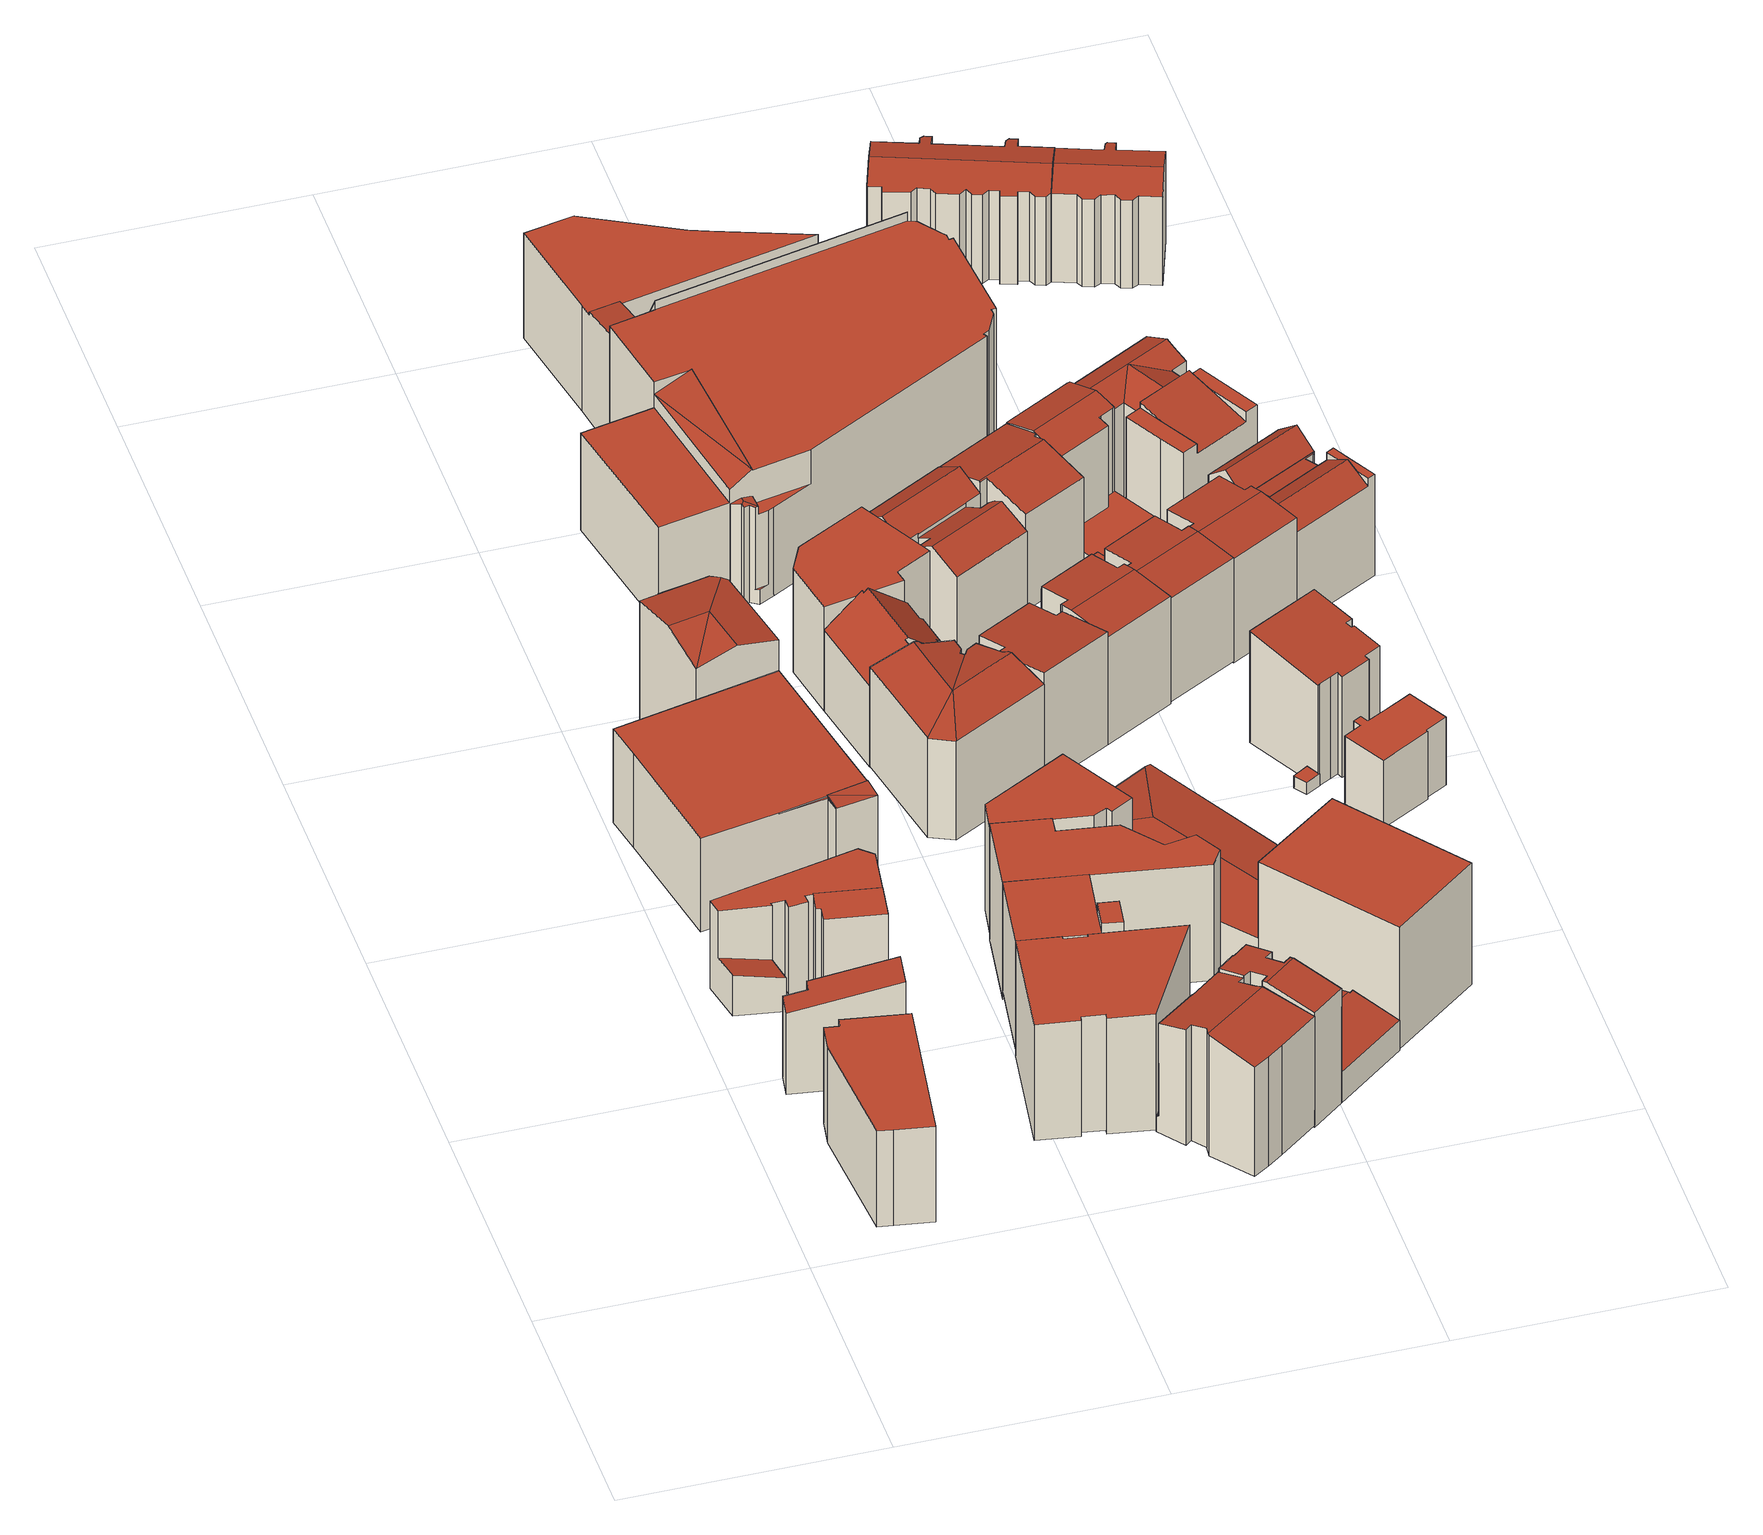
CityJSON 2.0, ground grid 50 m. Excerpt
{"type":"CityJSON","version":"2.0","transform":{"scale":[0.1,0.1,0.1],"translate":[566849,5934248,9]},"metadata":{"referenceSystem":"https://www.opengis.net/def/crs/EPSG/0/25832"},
"CityObjects":{
"building1":{"type":"Building","attributes":{"Gemeindeschluessel":"02000000","Geometrietyp2DReferenz":"3000","function":"31001_2070","roofType":"1000","measuredHeight":21.47,"storeysAboveGround":6},"geometry":[{"type":"MultiSurface","lod":"2","boundaries":[[[0,1,2,3]],[[4,5,6,7]],[[7,6,8,9]],[[10,11,12,13]],[[14,15,5,4]],[[9,8,11,10]],[[15,14,3,2]],[[1,0,13,12]],[[13,0,3,14,4,7,9,10]],[[1,12,11,8,6,5,15,2]]],"semantics":{"surfaces":[{"type":"WallSurface"},{"type":"GroundSurface"},{"type":"RoofSurface"}],"values":[0,0,0,0,0,0,0,0,1,2]}}]},
"building2":{"type":"Building","attributes":{"Gemeindeschluessel":"02000000","Geometrietyp2DReferenz":"3000","function":"31001_2070","roofType":"2100","measuredHeight":22.8,"storeysAboveGround":6},"geometry":[{"type":"MultiSurface","lod":"2","boundaries":[[[16,17,18,19]],[[20,21,22,23]],[[20,17,16,21]],[[24,19,18,25]],[[24,25,26,27]],[[22,27,26,23]],[[18,17,20,23,26,25]],[[16,19,24,27,22,21]]],"semantics":{"surfaces":[{"type":"WallSurface"},{"type":"GroundSurface"},{"type":"RoofSurface"}],"values":[0,0,0,0,0,0,1,2]}}]},
"building3":{"type":"Building","attributes":{"Gemeindeschluessel":"02000000","Geometrietyp2DReferenz":"3000","function":"31001_2070","roofType":"1000","measuredHeight":19.71,"storeysAboveGround":6},"geometry":[{"type":"MultiSurface","lod":"2","boundaries":[[[28,29,30,31]],[[32,33,34,35]],[[36,37,38,39]],[[40,41,42,43]],[[44,40,43,45,46,47,48,32,35,49,36,39]],[[50,51,52,42,41,53,38,37,54,30,29,55]],[[33,32,48,55,29,28]],[[52,51,46,45]],[[51,50,47,46]],[[42,52,45,43]],[[53,41,40,44]],[[38,53,44,39]],[[49,35,34,31,30,54]],[[50,55,48,47]],[[54,37,36,49]],[[33,28,31,34]]],"semantics":{"surfaces":[{"type":"WallSurface"},{"type":"GroundSurface"},{"type":"RoofSurface"}],"values":[0,0,0,0,1,2,0,0,0,0,0,0,0,0,0,2]}}]},
"building4":{"type":"Building","attributes":{"Gemeindeschluessel":"02000000","Geometrietyp2DReferenz":"3000","function":"31001_2070","roofType":"1000","measuredHeight":20.01,"storeysAboveGround":6},"geometry":[{"type":"MultiSurface","lod":"2","boundaries":[[[56,57,58,59,60,61]],[[62,63,64,65,66,67]],[[62,61,60,63]],[[63,60,59,64]],[[64,59,58,65]],[[65,58,57,66]],[[66,57,56,67]],[[67,56,61,62]]],"semantics":{"surfaces":[{"type":"RoofSurface"},{"type":"GroundSurface"},{"type":"WallSurface"}],"values":[0,1,2,2,2,2,2,2]}}]},
"building5":{"type":"Building","attributes":{"Gemeindeschluessel":"02000000","Geometrietyp2DReferenz":"3000","function":"31001_2070","roofType":"1000","measuredHeight":21.13,"storeysAboveGround":6},"geometry":[{"type":"MultiSurface","lod":"2","boundaries":[[[68,69,70]],[[71,68,70]],[[72,73,71,74,75]],[[74,76,77,75]],[[78,79,80,81]],[[76,70,69,82]],[[71,70,76,74]],[[83,73,72,84]],[[83,84,85,78,81,86,87]],[[88,86,81,80]],[[83,87,68,71,73]],[[87,86,88,82,69,68]],[[79,78,85,89]],[[85,84,72,75,77,89]],[[79,89,77,76,82,88,80]]],"semantics":{"surfaces":[{"type":"RoofSurface"},{"type":"WallSurface"},{"type":"GroundSurface"}],"values":[0,0,0,1,1,1,1,1,2,1,1,1,1,1,0]}}]},
"building6":{"type":"Building","attributes":{"Gemeindeschluessel":"02000000","Geometrietyp2DReferenz":"3000","function":"31001_2070","roofType":"3100","measuredHeight":29.85,"storeysAboveGround":6},"geometry":[{"type":"MultiSurface","lod":"2","boundaries":[[[90,91,92,93,94]],[[95,91,90]],[[96,91,95]],[[96,97,98,92,91]],[[99,94,93,100]],[[101,98,97,86]],[[102,99,100,101,86]],[[102,86,97,96,95]],[[99,102,95,90,94]],[[101,100,93,92,98]]],"semantics":{"surfaces":[{"type":"RoofSurface"},{"type":"WallSurface"},{"type":"GroundSurface"}],"values":[0,0,0,0,1,1,2,1,1,1]}}]},
"building7":{"type":"Building","attributes":{"Gemeindeschluessel":"02000000","Geometrietyp2DReferenz":"3000","function":"31001_2310","roofType":"1000","measuredHeight":25.92,"storeysAboveGround":5},"geometry":[{"type":"MultiSurface","lod":"2","boundaries":[[[103,104,105,106,107,108,109,110,111,112,113,114,115]],[[116,117,118,119,120,121,122,123,124,125,126,127,128]],[[121,115,114,122]],[[122,114,113,123]],[[123,113,112,124]],[[124,112,111,125]],[[125,111,110,126]],[[126,110,109,127]],[[127,109,108,128]],[[117,106,105,118]],[[118,105,104,119]],[[119,104,103,120]],[[116,128,108,107]],[[121,120,103,115]],[[117,116,107,106]]],"semantics":{"surfaces":[{"type":"RoofSurface"},{"type":"GroundSurface"},{"type":"WallSurface"}],"values":[0,1,2,2,2,2,2,2,2,2,2,2,2,2,2]}}]},
"building8":{"type":"Building","attributes":{"Gemeindeschluessel":"02000000","Geometrietyp2DReferenz":"3000","function":"31001_2310","roofType":"1000","measuredHeight":26.55,"storeysAboveGround":7},"geometry":[{"type":"MultiSurface","lod":"2","boundaries":[[[129,130,131,132]],[[133,134,135,136]],[[136,135,137,138]],[[139,132,131,140]],[[141,130,129,142]],[[143,144,137,135,134,139,140]],[[133,136,138,145,146,147,141,142]],[[147,146,143,140]],[[146,145,144,143]],[[133,142,129,132,139,134]],[[141,147,140,131,130]],[[145,138,137,144]]],"semantics":{"surfaces":[{"type":"RoofSurface"},{"type":"WallSurface"},{"type":"GroundSurface"}],"values":[0,1,1,1,1,0,2,1,1,1,1,1]}}]},
"building9":{"type":"Building","attributes":{"Gemeindeschluessel":"02000000","Geometrietyp2DReferenz":"3000","function":"31001_2010","roofType":"3100","measuredHeight":27.1,"storeysAboveGround":5},"geometry":[{"type":"MultiSurface","lod":"2","boundaries":[[[148,149,150,151]],[[149,152,150]],[[153,154,155,152]],[[152,149,153]],[[156,157,158,159]],[[159,158,160,161]],[[162,163,164,165]],[[165,164,166,167]],[[167,166,168,169]],[[170,171,172,173]],[[173,172,174,175]],[[162,165,167,169,156,159,161,176,177,178,179,170,173,175,180]],[[160,158,157,181,182,174,172,171,183,184,185,186]],[[177,176,151,150,152,155]],[[160,186,148,151,176,161]],[[180,175,174,182,187]],[[183,171,170,179]],[[184,183,179,178]],[[178,177,155,154,185,184]],[[163,162,180,187]],[[156,169,168,181,157]],[[186,185,154,153,149,148]],[[163,187,182,181,168,166,164]]],"semantics":{"surfaces":[{"type":"RoofSurface"},{"type":"WallSurface"},{"type":"GroundSurface"}],"values":[0,0,0,1,1,1,1,1,1,1,1,2,0,1,1,1,1,1,1,1,1,1,0]}}]},
"building10":{"type":"Building","attributes":{"Gemeindeschluessel":"02000000","Geometrietyp2DReferenz":"3000","function":"31001_2010","roofType":"1000","measuredHeight":26.18,"storeysAboveGround":6},"geometry":[{"type":"MultiSurface","lod":"2","boundaries":[[[188,189,190,191,192,193,194,195,196,197,198]],[[199,200,201,202,203,204,205,206,207,208,209]],[[209,208,189,188]],[[208,207,190,189]],[[207,206,191,190]],[[206,205,192,191]],[[205,204,193,192]],[[204,203,194,193]],[[203,202,195,194]],[[202,201,196,195]],[[201,200,197,196]],[[200,199,198,197]],[[199,209,188,198]]],"semantics":{"surfaces":[{"type":"GroundSurface"},{"type":"RoofSurface"},{"type":"WallSurface"}],"values":[0,1,2,2,2,2,2,2,2,2,2,2,2]}}]},
"building11":{"type":"Building","attributes":{"Gemeindeschluessel":"02000000","Geometrietyp2DReferenz":"3000","function":"31001_2070","roofType":"1000","measuredHeight":23.66,"storeysAboveGround":6},"geometry":[{"type":"MultiSurface","lod":"2","boundaries":[[[210,211,212,213,214,215,216,217,218,219,220]],[[221,222,223,224,225,226,227,228,229,230,231]],[[221,220,219,222]],[[222,219,218,223]],[[223,218,217,224]],[[224,217,216,225]],[[225,216,215,226]],[[226,215,214,227]],[[227,214,213,228]],[[228,213,212,229]],[[229,212,211,230]],[[230,211,210,231]],[[231,210,220,221]]],"semantics":{"surfaces":[{"type":"RoofSurface"},{"type":"GroundSurface"},{"type":"WallSurface"}],"values":[0,1,2,2,2,2,2,2,2,2,2,2,2]}}]},
"building12":{"type":"Building","attributes":{"Gemeindeschluessel":"02000000","Geometrietyp2DReferenz":"3000","function":"31001_1120","roofType":"3100","measuredHeight":24.9,"storeysAboveGround":5},"geometry":[{"type":"MultiSurface","lod":"2","boundaries":[[[232,233,234,235,236,237,238,239]],[[235,240,241,242,243,244,245,236]],[[246,239,238,247]],[[247,238,237,248]],[[249,234,233,250]],[[250,233,232,251]],[[251,232,239,246]],[[252,245,244,253]],[[253,244,243,254]],[[254,243,242,255]],[[255,242,241,256]],[[256,241,240,257]],[[257,240,235,234,249]],[[248,237,236,245,252]],[[248,252,253,254,255,256,257,249,250,251,246,247]]],"semantics":{"surfaces":[{"type":"RoofSurface"},{"type":"WallSurface"},{"type":"GroundSurface"}],"values":[0,0,1,1,1,1,1,1,1,1,1,1,1,1,2]}}]},
"building13":{"type":"Building","attributes":{"Gemeindeschluessel":"02000000","Geometrietyp2DReferenz":"3000","function":"31001_2070","roofType":"3100","measuredHeight":24.61,"storeysAboveGround":6},"geometry":[{"type":"MultiSurface","lod":"2","boundaries":[[[258,259,260,261]],[[262,259,258,263]],[[264,265,266,267]],[[267,266,268,269]],[[269,268,270,271]],[[272,273,274,275]],[[276,277,278,279]],[[279,278,280,281]],[[262,263,282,264,267,269,271,283,272,275,276,279,281,284]],[[285,265,264,282,286]],[[286,282,263,258,261]],[[259,262,284,287]],[[284,281,280,288,287]],[[277,276,275,274]],[[272,283,289,290,273]],[[289,283,271,270]],[[277,274,273,290,260,291,288,280,278]],[[259,287,288,291,260]],[[289,270,268,266,265,285,292,260,290]],[[286,261,260,292,285]]],"semantics":{"surfaces":[{"type":"RoofSurface"},{"type":"WallSurface"},{"type":"GroundSurface"}],"values":[0,1,1,1,1,1,1,1,2,1,1,1,1,1,1,1,0,0,0,0]}}]},
"building14":{"type":"Building","attributes":{"Gemeindeschluessel":"02000000","Geometrietyp2DReferenz":"3000","function":"31001_2070","roofType":"3100","measuredHeight":27.64,"storeysAboveGround":6},"geometry":[{"type":"MultiSurface","lod":"2","boundaries":[[[293,294,295,296]],[[297,296,295,298]],[[293,299,300,294]],[[301,302,303,304]],[[304,303,305,306]],[[306,305,307,308]],[[308,307,309,310]],[[311,312,313,314]],[[314,313,315,316]],[[316,315,317,318]],[[318,317,319,320]],[[321,301,304,306,308,310,297,298,322,311,314,316,318,320,323]],[[297,310,309,299,293,296]],[[324,323,320,319,325]],[[326,321,323,324]],[[301,321,326,327,302]],[[312,311,322,328]],[[322,298,295,294,300,328]],[[327,326,324,325]],[[327,325,319,317,315,313,312,328,300,299,309,307,305,303,302]]],"semantics":{"surfaces":[{"type":"RoofSurface"},{"type":"WallSurface"},{"type":"GroundSurface"}],"values":[0,1,1,1,1,1,1,1,1,1,1,2,1,1,1,1,1,1,0,0]}}]},
"building15":{"type":"Building","attributes":{"Gemeindeschluessel":"02000000","Geometrietyp2DReferenz":"3000","function":"31001_2070","roofType":"1000","measuredHeight":23.29,"storeysAboveGround":7},"geometry":[{"type":"MultiSurface","lod":"2","boundaries":[[[329,330,331,332,333,334,335,336]],[[246,337,338,339,340,341,342,343]],[[337,335,334,338]],[[338,334,333,339]],[[339,333,332,340]],[[340,332,331,341]],[[341,331,330,342]],[[342,330,329,343]],[[246,336,335,337]],[[246,343,329,336]]],"semantics":{"surfaces":[{"type":"RoofSurface"},{"type":"GroundSurface"},{"type":"WallSurface"}],"values":[0,1,2,2,2,2,2,2,2,2]}}]},
"building16":{"type":"Building","attributes":{"Gemeindeschluessel":"02000000","Geometrietyp2DReferenz":"3000","function":"31001_2010","roofType":"2100","measuredHeight":8.8,"storeysAboveGround":1},"geometry":[{"type":"MultiSurface","lod":"2","boundaries":[[[344,345,346,347,348]],[[349,345,344,350]],[[351,346,345,349]],[[347,352,353,348]],[[354,355,356,311]],[[357,358,359,360]],[[323,361,358,357]],[[362,363,364,365]],[[365,364,366,367]],[[323,357,360,354,311,351,349,350,368,369,362,365,367]],[[368,350,344,348,353,370]],[[362,369,371,372,363]],[[361,323,367,366]],[[354,360,359,373,355]],[[371,369,368,370]],[[351,311,356,352,347,346]],[[373,359,358,361,366,364,363,372]],[[373,372,371,370,353,352,356,355]]],"semantics":{"surfaces":[{"type":"RoofSurface"},{"type":"WallSurface"},{"type":"GroundSurface"}],"values":[0,1,1,1,1,1,1,1,1,2,1,1,1,1,1,1,0,0]}}]},
"building17":{"type":"Building","attributes":{"Gemeindeschluessel":"02000000","Geometrietyp2DReferenz":"3000","function":"31001_2070","roofType":"3200","measuredHeight":11.76,"storeysAboveGround":7},"geometry":[{"type":"MultiSurface","lod":"2","boundaries":[[[374,375,376,377,378]],[[376,379,380,381,382,377]],[[383,375,374,198]],[[384,381,380,385]],[[385,380,379,386]],[[198,374,378,387,388]],[[383,198,388,384,385,386]],[[382,381,384,388,387]],[[383,386,379,376,375]],[[382,387,378,377]]],"semantics":{"surfaces":[{"type":"RoofSurface"},{"type":"WallSurface"},{"type":"GroundSurface"}],"values":[0,0,1,1,1,1,2,1,1,0]}}]},
"building18":{"type":"Building","attributes":{"Gemeindeschluessel":"02000000","Geometrietyp2DReferenz":"3000","function":"31001_1120","roofType":"1000","measuredHeight":25.25,"storeysAboveGround":6},"geometry":[{"type":"MultiSurface","lod":"2","boundaries":[[[389,390,391,392,393,394,395,396]],[[397,398,399,400,401,402,403,404]],[[399,394,393,400]],[[400,393,392,401]],[[401,392,391,402]],[[402,391,390,403]],[[403,390,389,404]],[[397,396,395,398]],[[398,395,394,399]],[[397,404,389,396]]],"semantics":{"surfaces":[{"type":"RoofSurface"},{"type":"GroundSurface"},{"type":"WallSurface"}],"values":[0,1,2,2,2,2,2,2,2,2]}}]},
"building19":{"type":"Building","attributes":{"Gemeindeschluessel":"02000000","Geometrietyp2DReferenz":"3000","function":"31001_3030","roofType":"1000","measuredHeight":29.39,"storeysAboveGround":7},"geometry":[{"type":"MultiSurface","lod":"2","boundaries":[[[405,406,407,408]],[[409,406,405]],[[410,411,412,413]],[[414,415,416,417,418,419]],[[420,421,422,423,417,416]],[[417,423,424,418]],[[425,426,427,428,429]],[[430,431,432,433,434,435]],[[436,437,438,439]],[[440,441,442]],[[435,407,406,430]],[[443,444,445,446]],[[436,445,447,437]],[[448,449,450]],[[451,452,453,454]],[[455,411,410,447]],[[437,447,410,413,438]],[[456,415,414,457]],[[433,414,419,434]],[[458,459,460,461]],[[461,460,462,463]],[[463,462,464,465]],[[465,464,466,467]],[[448,468,469]],[[469,468,470,471]],[[472,421,420,473]],[[474,475,476,477]],[[477,476,478,479]],[[479,478,480,481]],[[481,480,482,483]],[[483,482,484,485]],[[429,424,423,425]],[[486,432,431,487]],[[488,409,405,408,489,490,491]],[[452,451,489,408,407,435,434,419,418,424,429,428,492,471,470]],[[493,494,472,473,456,457,486,487,488,491,495,443,446,496,497,458,461,463,465,467,474,477,479,481,483,485]],[[484,482,480,478,476,475,466,464,462,460,459,455,447,445,444,449,448,469,471,492]],[[454,453,498,495,491,490]],[[488,487,431,430,406,409]],[[484,492,428,427,493,485]],[[494,493,427,426,442,441]],[[472,494,441,440,422,421]],[[440,442,426,425,423,422]],[[466,475,474,467]],[[486,457,414,433,432]],[[456,473,420,416,415]],[[458,497,412,411,455,459]],[[497,496,439,438,413,412]],[[443,495,498,450,449,444]],[[496,446,445,436,439]],[[452,470,453]],[[470,468,448,450,498,453]],[[454,490,489,451]]],"semantics":{"surfaces":[{"type":"RoofSurface"},{"type":"WallSurface"},{"type":"GroundSurface"}],"values":[0,0,0,0,0,0,0,0,0,0,1,1,1,1,1,1,1,1,1,1,1,1,1,1,1,1,1,1,1,1,1,1,1,1,1,2,0,1,1,1,1,1,1,1,1,1,1,1,1,1,0,0,0]}}]},
"building20":{"type":"Building","attributes":{"Gemeindeschluessel":"02000000","Geometrietyp2DReferenz":"3000","function":"31001_2130","roofType":"1000","measuredHeight":25.39,"storeysAboveGround":7},"geometry":[{"type":"MultiSurface","lod":"2","boundaries":[[[499,500,501,502]],[[503,504,505,506]],[[507,502,501,508]],[[508,501,500,509]],[[510,511,512,513]],[[513,512,514,515]],[[515,514,516,517]],[[517,516,518,519]],[[520,521,503,506,510,513,515,517,519]],[[518,516,514,512,511,505,504,507,508,509,522]],[[518,522,520,519]],[[521,520,522,509,500,499]],[[503,521,499,502,507,504]],[[505,511,510,506]]],"semantics":{"surfaces":[{"type":"RoofSurface"},{"type":"WallSurface"},{"type":"GroundSurface"}],"values":[0,1,1,1,1,1,1,1,2,0,1,1,1,1]}}]},
"building21":{"type":"Building","attributes":{"Gemeindeschluessel":"02000000","Geometrietyp2DReferenz":"3000","function":"31001_2070","roofType":"3100","measuredHeight":24.77,"storeysAboveGround":5},"geometry":[{"type":"MultiSurface","lod":"2","boundaries":[[[523,524,525,526]],[[527,528,529,530]],[[531,532,533,534]],[[535,536,527,530,537,538,539,540,541,542,531,534,543,544]],[[545,546,547,548]],[[549,525,524,550,551,545,548,552]],[[553,554,533,532,523,526,529,528,555,556]],[[557,553,556,558]],[[547,546,540,539]],[[557,558,535,544]],[[544,543,554,553,557]],[[536,535,558,556,555]],[[541,540,546,545,551]],[[533,554,543,534]],[[555,528,527,536]],[[537,530,529,526,525,549]],[[531,542,550,524,523,532]],[[551,550,542,541]],[[549,552,538,537]],[[539,538,552,548,547]]],"semantics":{"surfaces":[{"type":"WallSurface"},{"type":"GroundSurface"},{"type":"RoofSurface"}],"values":[0,0,0,1,2,2,2,2,0,0,0,0,0,0,0,0,0,0,0,0]}}]},
"building22":{"type":"Building","attributes":{"Gemeindeschluessel":"02000000","Geometrietyp2DReferenz":"3000","function":"31001_1010","roofType":"1000","measuredHeight":2.17,"storeysAboveGround":1},"geometry":[{"type":"MultiSurface","lod":"2","boundaries":[[[559,560,561,562]],[[563,564,565,566]],[[566,565,560,559]],[[565,564,561,560]],[[564,563,562,561]],[[563,566,559,562]]],"semantics":{"surfaces":[{"type":"GroundSurface"},{"type":"RoofSurface"},{"type":"WallSurface"}],"values":[0,1,2,2,2,2]}}]},
"building23":{"type":"Building","attributes":{"Gemeindeschluessel":"02000000","Geometrietyp2DReferenz":"3000","function":"31001_2010","roofType":"1000","measuredHeight":27.28,"storeysAboveGround":7},"geometry":[{"type":"MultiSurface","lod":"2","boundaries":[[[383,567,568,386]],[[569,570,567,383]],[[571,572,570,569]],[[572,571,386,568]],[[386,571,569,383]],[[572,568,567,570]]],"semantics":{"surfaces":[{"type":"WallSurface"},{"type":"GroundSurface"},{"type":"RoofSurface"}],"values":[0,0,0,0,1,2]}}]},
"building24":{"type":"Building","attributes":{"Gemeindeschluessel":"02000000","Geometrietyp2DReferenz":"3000","function":"31001_1120","roofType":"3100","measuredHeight":25.09,"storeysAboveGround":6},"geometry":[{"type":"MultiSurface","lod":"2","boundaries":[[[573,574,575,576,577,578,579,580,581,582]],[[583,584,577,576]],[[585,582,581,586]],[[586,581,580,587]],[[587,580,579,588]],[[588,579,578,589]],[[402,575,574,590]],[[590,574,573,591]],[[591,573,582,585]],[[592,584,583,403]],[[403,583,576,575,402]],[[589,578,577,584,592]],[[589,592,403,402,590,591,585,586,587,588]]],"semantics":{"surfaces":[{"type":"RoofSurface"},{"type":"WallSurface"},{"type":"GroundSurface"}],"values":[0,0,1,1,1,1,1,1,1,1,1,1,2]}}]},
"building25":{"type":"Building","attributes":{"Gemeindeschluessel":"02000000","Geometrietyp2DReferenz":"3000","function":"31001_1120","roofType":"3100","measuredHeight":24.34,"storeysAboveGround":5},"geometry":[{"type":"MultiSurface","lod":"2","boundaries":[[[593,594,595,596,597,598]],[[599,600,601,602,594,593]],[[603,598,597,604]],[[604,597,596,605]],[[605,596,595,606]],[[607,602,601,608]],[[608,601,600,609]],[[609,600,599,610]],[[610,599,593,598,603]],[[606,595,594,602,607]],[[606,607,608,609,610,603,604,605]]],"semantics":{"surfaces":[{"type":"RoofSurface"},{"type":"WallSurface"},{"type":"GroundSurface"}],"values":[0,0,1,1,1,1,1,1,1,1,2]}}]},
"building26":{"type":"Building","attributes":{"Gemeindeschluessel":"02000000","Geometrietyp2DReferenz":"3000","function":"31001_2100","roofType":"1000","measuredHeight":5.89,"storeysAboveGround":2},"geometry":[{"type":"MultiSurface","lod":"2","boundaries":[[[611,612,613,614]],[[615,616,617,618]],[[615,614,613,616]],[[616,613,612,617]],[[617,612,611,618]],[[618,611,614,615]]],"semantics":{"surfaces":[{"type":"RoofSurface"},{"type":"GroundSurface"},{"type":"WallSurface"}],"values":[0,1,2,2,2,2]}}]},
"building27":{"type":"Building","attributes":{"Gemeindeschluessel":"02000000","Geometrietyp2DReferenz":"3000","function":"31001_1120","roofType":"3100","measuredHeight":24.16,"storeysAboveGround":6},"geometry":[{"type":"MultiSurface","lod":"2","boundaries":[[[619,620,621,622,623,624,625,626]],[[627,628,622,621]],[[629,626,625,630]],[[630,625,624,631]],[[631,624,623,632]],[[633,620,619,634]],[[634,619,626,629]],[[635,628,627,636]],[[636,627,621,620,633]],[[632,623,622,628,635]],[[632,635,636,633,634,629,630,631]]],"semantics":{"surfaces":[{"type":"RoofSurface"},{"type":"WallSurface"},{"type":"GroundSurface"}],"values":[0,0,1,1,1,1,1,1,1,1,2]}}]},
"building28":{"type":"Building","attributes":{"Gemeindeschluessel":"02000000","Geometrietyp2DReferenz":"3000","function":"31001_2010","roofType":"1000","measuredHeight":2.71,"storeysAboveGround":1},"geometry":[{"type":"MultiSurface","lod":"2","boundaries":[[[637,638,639,640,641]],[[642,643,644,645,646]],[[646,645,638,637]],[[645,644,639,638]],[[644,643,640,639]],[[643,642,641,640]],[[642,646,637,641]]],"semantics":{"surfaces":[{"type":"GroundSurface"},{"type":"RoofSurface"},{"type":"WallSurface"}],"values":[0,1,2,2,2,2,2]}}]},
"building29":{"type":"Building","attributes":{"Gemeindeschluessel":"02000000","Geometrietyp2DReferenz":"3000","function":"31001_1120","roofType":"3100","measuredHeight":23.59,"storeysAboveGround":7},"geometry":[{"type":"MultiSurface","lod":"2","boundaries":[[[647,648,649,650,651,652]],[[649,648,653,654,655,656,657,658,659]],[[660,652,651,661]],[[661,651,650,662]],[[663,659,658,664]],[[664,658,657,665]],[[665,657,656,666]],[[666,656,655,667]],[[667,655,654,668]],[[668,654,653,669]],[[662,650,649,659,663]],[[669,653,648,647,670]],[[670,647,652,660]],[[670,660,661,662,663,664,665,666,667,668,669]]],"semantics":{"surfaces":[{"type":"RoofSurface"},{"type":"WallSurface"},{"type":"GroundSurface"}],"values":[0,0,1,1,1,1,1,1,1,1,1,1,1,2]}}]},
"building30":{"type":"Building","attributes":{"Gemeindeschluessel":"02000000","Geometrietyp2DReferenz":"3000","function":"31001_1120","roofType":"1000","measuredHeight":25.16,"storeysAboveGround":6},"geometry":[{"type":"MultiSurface","lod":"2","boundaries":[[[671,672,673,674,675,676,677,678,679,680,681,682,683,684,685]],[[686,687,688,689,690,691,692,693,694,695,696,697,698,699,700]],[[699,685,684,700]],[[686,683,682,687]],[[687,682,681,688]],[[688,681,680,689]],[[689,680,679,690]],[[690,679,678,691]],[[691,678,677,692]],[[692,677,676,693]],[[693,676,675,694]],[[694,675,674,695]],[[695,674,673,696]],[[696,673,672,697]],[[697,672,671,698]],[[699,698,671,685]],[[686,700,684,683]]],"semantics":{"surfaces":[{"type":"RoofSurface"},{"type":"GroundSurface"},{"type":"WallSurface"}],"values":[0,1,2,2,2,2,2,2,2,2,2,2,2,2,2,2,2]}}]},
"building31":{"type":"Building","attributes":{"Gemeindeschluessel":"02000000","Geometrietyp2DReferenz":"3000","function":"31001_2460","roofType":"1000","measuredHeight":3.57,"storeysAboveGround":1},"geometry":[{"type":"MultiSurface","lod":"2","boundaries":[[[701,702,703,704,705,706,707,708,709,710]],[[668,667,666,665,664,663,711,712,713,714]],[[668,710,709,667]],[[667,709,708,666]],[[666,708,707,665]],[[665,707,706,664]],[[664,706,705,663]],[[663,705,704,711]],[[711,704,703,712]],[[712,703,702,713]],[[713,702,701,714]],[[668,714,701,710]]],"semantics":{"surfaces":[{"type":"RoofSurface"},{"type":"GroundSurface"},{"type":"WallSurface"}],"values":[0,1,2,2,2,2,2,2,2,2,2,2]}}]},
"building32":{"type":"Building","attributes":{"Gemeindeschluessel":"02000000","Geometrietyp2DReferenz":"3000","function":"31001_2010","roofType":"1000","measuredHeight":15.21,"storeysAboveGround":5},"geometry":[{"type":"MultiSurface","lod":"2","boundaries":[[[715,716,717,718,719,720,721,722,723,724,725]],[[726,727,728,729,730,731,732,733,734,735,736]],[[726,725,724,727]],[[727,724,723,728]],[[728,723,722,729]],[[729,722,721,730]],[[730,721,720,731]],[[731,720,719,732]],[[732,719,718,733]],[[733,718,717,734]],[[734,717,716,735]],[[735,716,715,736]],[[736,715,725,726]]],"semantics":{"surfaces":[{"type":"RoofSurface"},{"type":"GroundSurface"},{"type":"WallSurface"}],"values":[0,1,2,2,2,2,2,2,2,2,2,2,2]}}]},
"building33":{"type":"Building","attributes":{"Gemeindeschluessel":"02000000","Geometrietyp2DReferenz":"3000","function":"31001_1120","roofType":"3100","measuredHeight":24.26,"storeysAboveGround":6},"geometry":[{"type":"MultiSurface","lod":"2","boundaries":[[[737,738,739,740,741,742,743,744,745]],[[746,747,740,739]],[[748,745,744,749]],[[749,744,743,750]],[[750,743,742,751]],[[751,742,741,752]],[[753,738,737,754]],[[754,737,745,748]],[[755,747,746,756]],[[756,746,739,738,753]],[[752,741,740,747,755]],[[752,755,756,753,754,748,749,750,751]]],"semantics":{"surfaces":[{"type":"RoofSurface"},{"type":"WallSurface"},{"type":"GroundSurface"}],"values":[0,0,1,1,1,1,1,1,1,1,1,2]}}]},
"building34":{"type":"Building","attributes":{"Gemeindeschluessel":"02000000","Geometrietyp2DReferenz":"3000","function":"31001_1120","roofType":"2100","measuredHeight":24.05,"storeysAboveGround":6},"geometry":[{"type":"MultiSurface","lod":"2","boundaries":[[[757,758,759,760,761,762]],[[763,764,760,765,766,767,768,769,770]],[[767,771,772,773,774]],[[760,759,765]],[[775,758,757,776]],[[776,757,762,777]],[[774,768,767]],[[760,764,761]],[[778,779,780,781]],[[782,773,772,783]],[[766,771,767]],[[784,785,786,787,770,769,788]],[[789,790,791,792]],[[775,776,777,793,794,795,791,790,778,781,784,788,782,783]],[[796,797,789,792,798]],[[799,795,794,800]],[[775,783,772,771,766,765,759,758]],[[800,794,793,764,763,801]],[[778,790,789,797,779]],[[785,784,781,780]],[[782,788,769,768,774,773]],[[763,770,787,802,801]],[[793,777,762,761,764]],[[791,795,799,798,792]],[[802,787,786,796]],[[785,780,779,797,796,786]],[[802,796,800,801]],[[799,800,796,798]]],"semantics":{"surfaces":[{"type":"RoofSurface"},{"type":"WallSurface"},{"type":"GroundSurface"}],"values":[0,0,0,1,1,1,1,1,1,1,1,1,1,2,0,1,1,1,1,1,1,1,1,1,0,0,0,0]}}]},
"building35":{"type":"Building","attributes":{"Gemeindeschluessel":"02000000","Geometrietyp2DReferenz":"3000","function":"31001_1010","roofType":"3100","measuredHeight":21.09,"storeysAboveGround":6},"geometry":[{"type":"MultiSurface","lod":"2","boundaries":[[[803,804,805,806]],[[806,805,807,808]],[[808,807,809,810]],[[810,809,811,812]],[[812,811,813,814]],[[814,813,815,816]],[[816,815,817,818]],[[818,817,819,820]],[[820,819,821,822]],[[823,824,825,826]],[[826,825,827,828]],[[829,830,831,832]],[[832,831,833,834]],[[834,833,835,836]],[[836,835,837,838]],[[838,837,839,840]],[[840,839,841,842]],[[842,841,843,844]],[[845,846,847,848]],[[848,847,849,850]],[[850,849,851,852]],[[852,851,853,854]],[[854,853,855,856]],[[857,858,859,860]],[[861,862,863,864]],[[845,848,850,852,854,856,803,806,808,810,812,814,816,818,820,822,857,860,823,826,828,829,832,834,836,838,840,842,844,861,864,865,866]],[[859,858,821,819,817,815,813,811,809,807,805,804,855,853,851,849,847,846,867,868,827,825,824]],[[869,863,862,843,841,839,837,835,833,831,830,868,867,870]],[[845,866,870,867,846]],[[869,870,866,865]],[[863,869,865,864]],[[843,862,861,844]],[[859,824,823,860]],[[821,858,857,822]],[[855,804,803,856]],[[829,828,827,868,830]]],"semantics":{"surfaces":[{"type":"WallSurface"},{"type":"GroundSurface"},{"type":"RoofSurface"}],"values":[0,0,0,0,0,0,0,0,0,0,0,0,0,0,0,0,0,0,0,0,0,0,0,0,0,1,2,2,0,0,0,0,0,0,0,0]}}]},
"building36":{"type":"Building","attributes":{"Gemeindeschluessel":"02000000","Geometrietyp2DReferenz":"3000","function":"31001_1120","roofType":"3100","measuredHeight":24.1,"storeysAboveGround":6},"geometry":[{"type":"MultiSurface","lod":"2","boundaries":[[[871,872,873,874,875,876,877]],[[878,879,880,881]],[[882,883,884,885]],[[886,875,874,887]],[[887,874,873,888]],[[889,872,871]],[[877,876,890]],[[891,892,893,894,895,896,897,898,878,881,899,886,887,888]],[[900,901,902,903]],[[904,905,906,900,903,907]],[[902,901,897,896]],[[894,893,908,883,882,909,904]],[[879,878,898,906,905,910]],[[911,891,888,873,872,889]],[[898,897,901,900,906]],[[871,877,912]],[[886,899,913,890,876,875]],[[899,881,880,885,884,913]],[[910,905,904,909]],[[892,891,911,914,915]],[[908,893,892,915]],[[904,907,895,894]],[[896,895,907,903,902]],[[914,911,889,871,912]],[[910,909,882,885,880,879]],[[914,912,877,890,913,884,883,908,915]]],"semantics":{"surfaces":[{"type":"RoofSurface"},{"type":"WallSurface"},{"type":"GroundSurface"}],"values":[0,1,1,1,1,1,1,2,0,0,1,1,1,1,1,1,1,1,1,1,1,1,1,0,0,0]}}]},
"building37":{"type":"Building","attributes":{"Gemeindeschluessel":"02000000","Geometrietyp2DReferenz":"3000","function":"31001_1010","roofType":"3100","measuredHeight":21.14,"storeysAboveGround":6},"geometry":[{"type":"MultiSurface","lod":"2","boundaries":[[[916,917,918,919,920,921,922,923,924,925,926,927]],[[925,928,929,930,931,932,933,934,926]],[[935,924,923,936]],[[936,923,922,937]],[[937,922,921,938]],[[938,921,920,939]],[[939,920,919,940]],[[940,919,918,941]],[[941,918,917,942]],[[942,917,916,943]],[[943,916,927,845]],[[866,934,933,944]],[[944,933,932,945]],[[945,932,931,946]],[[946,931,930,947]],[[947,930,929,948]],[[948,929,928,949]],[[949,928,925,924,935]],[[845,927,926,934,866]],[[845,866,944,945,946,947,948,949,935,936,937,938,939,940,941,942,943]]],"semantics":{"surfaces":[{"type":"RoofSurface"},{"type":"WallSurface"},{"type":"GroundSurface"}],"values":[0,0,1,1,1,1,1,1,1,1,1,1,1,1,1,1,1,1,1,2]}}]}
},
"vertices":[
[149,323,40],[149,323,255],[152,340,255],[152,340,40],[231,18,40],[231,18,255],[159,30,255],[159,30,40],[130,35,255],[130,35,40],[113,274,40],[113,274,255],[122,327,255],[122,327,40],[278,320,40],[278,320,255],
[300,464,262],[300,464,34],[139,488,34],[139,488,226],[289,395,34],[289,395,262],[84,426,216],[84,426,34],[135,465,226],[135,465,34],[91,472,34],[91,472,216],
[139,696,106],[139,696,228],[46,709,228],[46,709,122],[148,643,31],[148,643,106],[56,657,122],[56,657,31],[324,800,31],[324,800,228],[348,778,228],[348,778,31],[215,705,31],[215,705,228],[200,705,228],[200,705,31],[334,686,31],[201,688,31],[165,685,31],[164,703,31],[138,702,31],[40,739,31],[164,703,228],[165,685,228],[201,688,228],[334,686,228],[40,739,228],[138,702,228],
[217,663,230],[213,633,230],[323,615,230],[334,686,230],[215,705,230],[208,665,230],[208,665,30],[215,705,30],[334,686,30],[323,615,30],[213,633,30],[217,663,30],
[394,915,238],[387,953,243],[309,936,243],[316,902,238],[309,933,238],[315,901,238],[309,936,238],[217,916,238],[309,936,241],[217,916,241],[21,1140,31],[21,1140,241],[7,1213,241],[7,1213,31],[387,953,241],[315,901,31],[309,933,31],[68,889,31],[325,1281,31],[394,915,31],[325,1281,241],[68,889,241],
[146,1348,330],[225,1366,330],[276,1468,312],[259,1479,310],[125,1450,310],[166,1247,310],[245,1264,330],[325,1281,310],[288,1460,310],[125,1450,31],[259,1479,31],[288,1460,31],[166,1247,31],
[544,193,277],[546,203,277],[590,196,277],[588,186,277],[673,173,277],[796,385,277],[683,402,277],[621,411,277],[621,406,277],[576,412,277],[577,418,277],[497,430,277],[463,205,277],[673,173,17],[588,186,17],[590,196,17],[546,203,17],[544,193,17],[463,205,17],[497,430,17],[577,418,17],[576,412,17],[621,406,17],[621,411,17],[683,402,17],[796,385,17],
[683,402,298],[691,457,298],[653,463,298],[645,408,298],[621,411,32],[621,411,276],[577,418,276],[577,418,32],[497,430,276],[497,430,32],[645,408,276],[653,463,276],[691,457,32],[683,402,32],[670,566,276],[521,588,276],[521,588,32],[670,566,32],[653,463,32],
[676,169,51],[749,223,51],[674,174,46],[673,173,46],[721,255,46],[749,223,46],[754,227,46],[725,263,46],[744,108,13],[744,108,280],[724,133,272],[724,133,13],[712,123,272],[712,123,13],[862,51,13],[862,51,258],[832,29,258],[832,29,13],[801,9,258],[801,9,13],[742,85,283],[742,85,13],[847,230,13],[847,230,271],[836,222,271],[836,222,13],[859,191,281],[859,191,13],[673,173,13],[725,263,13],[754,226,13],[814,273,13],[939,111,13],[742,90,284],[868,183,284],[814,273,257],[754,226,258],[754,227,258],[676,169,258],[939,111,258],
[883,533,13],[670,566,13],[521,588,13],[545,747,13],[639,732,13],[652,730,13],[647,696,13],[759,679,13],[817,607,13],[877,617,13],[905,566,13],[905,566,274],[877,617,274],[817,607,274],[759,679,274],[647,696,274],[652,730,274],[639,732,274],[545,747,274],[521,588,274],[670,566,274],[883,533,274],
[639,732,264],[641,744,264],[653,742,264],[652,739,264],[727,728,264],[753,742,264],[760,730,264],[803,754,264],[722,901,264],[555,810,264],[545,747,264],[545,747,27],[555,810,27],[722,901,27],[803,754,27],[760,730,27],[753,742,27],[727,728,27],[652,739,27],[653,742,27],[641,744,27],[639,732,27],
[476,1240,203],[551,1254,266],[548,1269,266],[554,1270,270],[526,1416,270],[517,1414,263],[516,1421,263],[444,1407,203],[626,1284,210],[619,1319,210],[627,1320,203],[615,1386,203],[608,1385,208],[600,1430,208],[444,1407,21],[516,1421,21],[517,1414,21],[548,1269,21],[551,1254,21],[476,1240,21],[600,1430,21],[608,1385,21],[615,1386,21],[627,1320,21],[619,1319,21],[626,1284,21],
[517,1028,246],[562,1007,246],[587,1112,270],[517,1029,246],[562,1007,24],[517,1028,24],[569,1258,24],[569,1258,267],[573,1252,266],[573,1252,24],[635,1264,249],[635,1264,24],[640,1238,249],[640,1238,24],[642,1222,24],[642,1222,249],[650,1238,246],[650,1238,24],[670,1249,24],[670,1249,246],[700,1192,265],[700,1192,24],[709,1188,267],[709,1188,24],[476,1240,24],[634,1226,24],[751,1110,24],[560,1256,270],[476,1240,246],[751,1110,246],[713,1181,270],[634,1226,251],[641,1222,249],[666,1155,270],[571,1196,270],
[815,272,76],[848,298,76],[814,339,76],[782,314,76],[782,314,9],[814,339,9],[815,272,266],[848,298,266],[871,199,9],[871,199,283],[883,209,283],[883,209,9],[861,238,276],[861,238,9],[848,229,276],[848,229,9],[847,230,276],[847,230,9],[878,320,9],[878,320,266],[912,277,276],[912,277,9],[897,266,276],[897,266,9],[921,235,284],[921,235,9],[935,246,284],[935,246,9],[939,111,9],[849,297,9],[1002,160,9],[1002,160,266],[940,240,285],[939,111,266],[877,191,285],[849,297,266],
[596,1436,254],[591,1462,254],[661,1500,254],[630,1558,254],[582,1646,254],[448,1574,254],[422,1522,254],[444,1407,254],[422,1522,21],[448,1574,21],[582,1646,21],[630,1558,21],[661,1500,21],[591,1462,21],[596,1436,21],
[894,445,62],[824,391,62],[845,363,67],[878,321,75],[947,375,75],[824,391,9],[894,445,9],[845,363,9],[878,321,76],[947,375,76],[884,325,9],[884,325,77],[878,320,77],[941,239,9],[941,239,97],[947,244,97],[947,244,9],[1002,160,77],[1071,339,9],[1071,339,97],[1077,344,97],[1077,344,9],[1138,266,77],[1138,266,9],[948,375,9],[1007,421,9],[948,375,77],[1007,421,77],[1069,341,97],[946,245,97],
[905,566,114],[954,503,116],[1035,563,130],[869,849,130],[736,876,116],[1125,630,114],[1084,683,116],[909,1003,114],[899,998,116],[954,503,13],[909,1003,13],[1084,683,13],[1125,630,13],[722,901,111],[722,901,13],
[751,1110,271],[887,1184,271],[834,1281,252],[821,1274,252],[790,1332,241],[682,1273,241],[712,1217,252],[697,1209,252],[697,1209,18],[712,1217,18],[682,1273,18],[790,1332,18],[821,1274,18],[834,1281,18],[887,1184,18],[751,1110,18],
[238,1718,83],[303,1700,47],[298,1730,84],[238,1718,84],[244,1686,47],[381,2215,308],[864,2319,308],[720,2370,167],[374,2296,167],[376,1744,230],[393,1736,233],[393,1735,233],[398,1742,234],[397,1751,234],[375,1746,230],[395,1727,232],[405,1730,232],[414,1724,230],[420,1725,230],[418,1755,230],[420,1725,212],[440,1730,212],[451,1735,212],[530,1778,212],[418,1755,212],[303,1700,46],[312,1702,46],[306,1728,46],[376,1744,46],[375,1746,46],[298,1730,46],[358,2210,46],[381,2215,46],[374,2296,46],[341,2289,46],[414,1724,46],[421,1720,46],[440,1730,46],[293,2196,14],[293,2196,288],[358,2210,288],[358,2210,14],[381,2215,288],[391,2042,288],[324,2029,288],[324,2029,261],[375,1746,232],[375,1746,261],[323,2028,261],[323,2028,232],[864,2319,288],[393,1736,14],[376,1744,14],[881,2312,14],[881,2312,288],[913,2270,288],[913,2270,14],[918,2264,288],[918,2264,14],[919,2251,288],[919,2251,14],[927,2252,288],[927,2252,14],[395,2043,290],[395,2043,288],[418,1755,290],[418,1755,288],[405,1730,14],[395,1727,14],[944,2051,14],[944,2051,288],[935,2050,288],[935,2050,14],[936,2037,288],[936,2037,14],[916,1998,288],[916,1998,14],[904,1991,288],[904,1991,14],[908,1984,288],[908,1984,14],[306,1728,14],[312,1702,14],[244,1686,14],[238,1718,232],[183,1999,232],[183,1999,14],[530,1778,288],[451,1735,14],[421,1720,14],[324,2028,14],[341,2289,14],[720,2370,14],[324,2028,261],
[293,2196,269],[353,2209,269],[339,2288,258],[280,2276,258],[275,2304,15],[275,2304,251],[235,2518,251],[235,2518,15],[280,2276,251],[339,2288,251],[353,2209,251],[331,2538,15],[331,2538,251],[507,2446,251],[507,2446,15],[542,2433,251],[542,2433,15],[720,2370,251],[720,2370,15],[341,2289,251],[341,2289,15],[358,2210,15],[293,2196,15],[358,2210,251],
[765,1631,222],[765,1631,230],[663,1575,230],[663,1575,222],[657,1539,15],[657,1539,238],[677,1550,238],[677,1550,15],[782,1599,15],[782,1599,242],[800,1609,242],[800,1609,15],[697,1455,15],[656,1530,15],[663,1576,15],[630,1558,15],[582,1646,15],[748,1737,15],[796,1648,15],[765,1631,15],[809,1606,15],[847,1537,15],[772,1693,262],[748,1737,231],[582,1646,231],[606,1602,262],[663,1576,231],[765,1631,231],[796,1648,231],[630,1558,231],[817,1590,255],[809,1606,245],[656,1530,241],[668,1508,255],[847,1537,223],[697,1455,223],
[761,1430,16],[748,1453,16],[775,1468,16],[788,1444,16],[788,1444,37],[775,1468,37],[748,1453,37],[761,1430,37],
[954,503,286],[1125,630,286],[1138,266,13],[1138,266,286],[1306,396,13],[1306,396,286],
[848,1292,266],[832,1284,266],[834,1281,267],[844,1262,269],[979,1335,269],[969,1354,267],[968,1357,266],[954,1350,266],[924,1406,259],[817,1348,259],[887,1184,259],[1022,1258,259],[817,1348,18],[924,1406,18],[954,1350,18],[968,1357,18],[969,1354,18],[832,1284,18],[848,1292,18],[1022,1258,18],
[795,1651,257],[933,1726,257],[922,1746,251],[927,1754,250],[893,1816,230],[748,1737,230],[796,1648,256],[810,1656,256],[855,1573,230],[979,1640,230],[748,1737,14],[893,1816,14],[927,1754,14],[922,1746,14],[979,1640,14],[855,1573,14],[810,1656,14],[796,1648,14],
[902,1507,73],[1025,1574,73],[999,1621,73],[877,1554,73],[877,1554,14],[999,1621,14],[1025,1574,14],[902,1507,14],
[982,1361,261],[969,1354,261],[980,1335,263],[1115,1408,263],[1105,1428,261],[1090,1420,261],[1059,1478,255],[951,1419,255],[1022,1258,255],[1157,1331,255],[951,1419,22],[1059,1478,22],[1090,1420,22],[1105,1428,22],[969,1354,22],[982,1361,22],[1157,1331,22],[1022,1258,22],
[1160,979,21],[1189,997,21],[1202,973,21],[1204,971,21],[1176,956,21],[1176,956,48],[1204,971,48],[1202,973,48],[1189,997,48],[1160,979,48],
[893,1816,233],[925,1758,252],[1059,1832,252],[1028,1889,233],[1023,1887,233],[1000,1874,233],[927,1754,251],[956,1700,233],[1058,1756,233],[1047,1775,240],[1052,1778,240],[1076,1791,240],[1080,1794,240],[1000,1874,16],[1023,1887,16],[1028,1889,16],[1080,1794,16],[1076,1791,16],[1052,1778,16],[1047,1775,16],[1058,1756,16],[956,1700,16],[927,1754,16],[893,1816,16],
[1202,973,246],[1206,976,246],[1229,988,246],[1244,996,246],[1249,985,244],[1306,1016,244],[1301,1026,246],[1334,1044,246],[1304,1099,254],[1299,1096,254],[1292,1108,256],[1305,1115,256],[1261,1195,269],[1127,1122,269],[1123,1120,269],[1261,1195,18],[1305,1115,18],[1292,1108,18],[1299,1096,18],[1304,1099,18],[1334,1044,18],[1301,1026,18],[1306,1016,18],[1249,985,18],[1244,996,18],[1229,988,18],[1206,976,18],[1202,973,18],[1123,1120,18],[1127,1122,18],
[1025,1574,52],[1160,1648,52],[1134,1695,52],[1094,1769,52],[1080,1794,52],[1076,1791,52],[1052,1778,52],[1047,1775,52],[1058,1756,52],[956,1700,52],[1094,1769,16],[1134,1695,16],[1160,1648,16],[1025,1574,16],
[1278,834,171],[1373,886,171],[1371,890,171],[1414,914,171],[1372,991,171],[1316,961,171],[1282,943,171],[1274,958,171],[1259,950,171],[1267,935,171],[1233,916,171],[1233,916,19],[1267,935,19],[1259,950,19],[1274,958,19],[1282,943,19],[1316,961,19],[1372,991,19],[1414,914,19],[1371,890,19],[1373,886,19],[1278,834,19],
[1116,1434,259],[1105,1428,259],[1115,1408,261],[1251,1482,261],[1244,1493,260],[1239,1503,259],[1226,1496,259],[1196,1551,253],[1085,1491,253],[1157,1331,253],[1292,1405,253],[1085,1491,19],[1196,1551,19],[1226,1496,19],[1239,1503,19],[1244,1493,19],[1105,1428,19],[1116,1434,19],[1292,1405,19],[1157,1331,19],
[1134,1695,235],[1160,1648,235],[1190,1664,235],[1148,1740,235],[1124,1785,235],[1094,1769,235],[1124,1786,247],[1124,1785,247],[1190,1664,214],[1295,1721,214],[1252,1801,236],[1229,1843,247],[1229,1842,247],[1228,1843,247],[1295,1721,236],[1319,1734,236],[1253,1856,236],[1229,1843,236],[1160,1648,6],[1134,1695,6],[1094,1769,6],[1225,1923,6],[1225,1923,237],[1240,1896,223],[1240,1896,6],[1253,1856,6],[1319,1734,6],[1209,1879,6],[1209,1879,223],[1210,1877,222],[1228,1843,222],[1229,1842,6],[1194,1980,222],[1194,1980,6],[1028,1889,6],[1028,1889,222],[1124,1785,6],[1105,1820,6],[1075,1803,6],[1134,1892,245],[1218,1937,245],[1051,1847,245],[1075,1803,222],[1105,1820,222],[1124,1786,222],[1176,1814,245],
[1063,2427,12],[1063,2427,210],[1066,2437,212],[1066,2437,12],[1048,2444,212],[1048,2444,12],[1035,2437,210],[1035,2437,12],[1017,2444,210],[1017,2444,12],[1011,2457,212],[1011,2457,12],[998,2450,210],[998,2450,12],[959,2464,210],[959,2464,12],[953,2477,212],[953,2477,12],[931,2485,212],[931,2485,12],[874,2505,12],[874,2505,212],[851,2513,212],[851,2513,12],[850,2514,212],[850,2514,12],[890,2626,12],[890,2626,214],[969,2597,214],[969,2597,12],[975,2614,211],[975,2614,12],[983,2618,210],[983,2618,12],[997,2613,210],[997,2613,12],[988,2590,214],[988,2590,12],[1107,2547,214],[1107,2547,12],[1114,2564,211],[1114,2564,12],[1149,2407,12],[1149,2407,212],[1138,2401,210],[1138,2401,12],[1120,2407,210],[1120,2407,12],[1114,2420,212],[1114,2420,12],[1095,2426,212],[1095,2426,12],[1092,2417,210],[1092,2417,12],[918,2479,12],[918,2479,210],[871,2495,210],[871,2495,12],[1122,2569,12],[1122,2569,210],[1137,2564,210],[1137,2564,12],[1129,2541,12],[1189,2519,12],[1171,2469,223],[872,2577,223],[1129,2541,214],[1189,2519,214],
[1432,1512,238],[1445,1488,238],[1459,1496,238],[1425,1557,238],[1411,1584,238],[1397,1576,238],[1410,1552,238],[1381,1604,11],[1381,1604,215],[1365,1595,215],[1365,1595,11],[1276,1511,219],[1276,1511,220],[1380,1568,220],[1380,1568,219],[1411,1584,11],[1425,1557,11],[1459,1496,11],[1445,1488,221],[1397,1576,221],[1292,1405,11],[1244,1493,11],[1276,1510,11],[1258,1544,11],[1233,1531,11],[1193,1606,11],[1344,1688,11],[1385,1613,11],[1380,1567,11],[1365,1650,248],[1344,1688,212],[1193,1606,212],[1213,1569,248],[1258,1544,212],[1385,1612,212],[1385,1613,212],[1233,1531,212],[1276,1510,221],[1258,1544,214],[1385,1612,214],[1292,1405,221],[1421,1532,252],[1380,1567,221],[1268,1449,252],[1244,1493,221],
[1191,2392,211],[1197,2380,209],[1217,2372,209],[1230,2379,211],[1253,2371,211],[1259,2358,209],[1279,2351,209],[1291,2357,211],[1330,2343,211],[1352,2406,223],[1171,2470,223],[1149,2407,211],[1369,2456,213],[1288,2485,213],[1296,2507,209],[1281,2513,209],[1276,2508,210],[1269,2490,213],[1189,2519,213],[1330,2343,12],[1291,2357,12],[1279,2351,12],[1259,2358,12],[1253,2371,12],[1230,2379,12],[1217,2372,12],[1197,2380,12],[1191,2392,12],[1269,2490,12],[1276,2508,12],[1281,2513,12],[1296,2507,12],[1288,2485,12],[1369,2456,12]
]}
